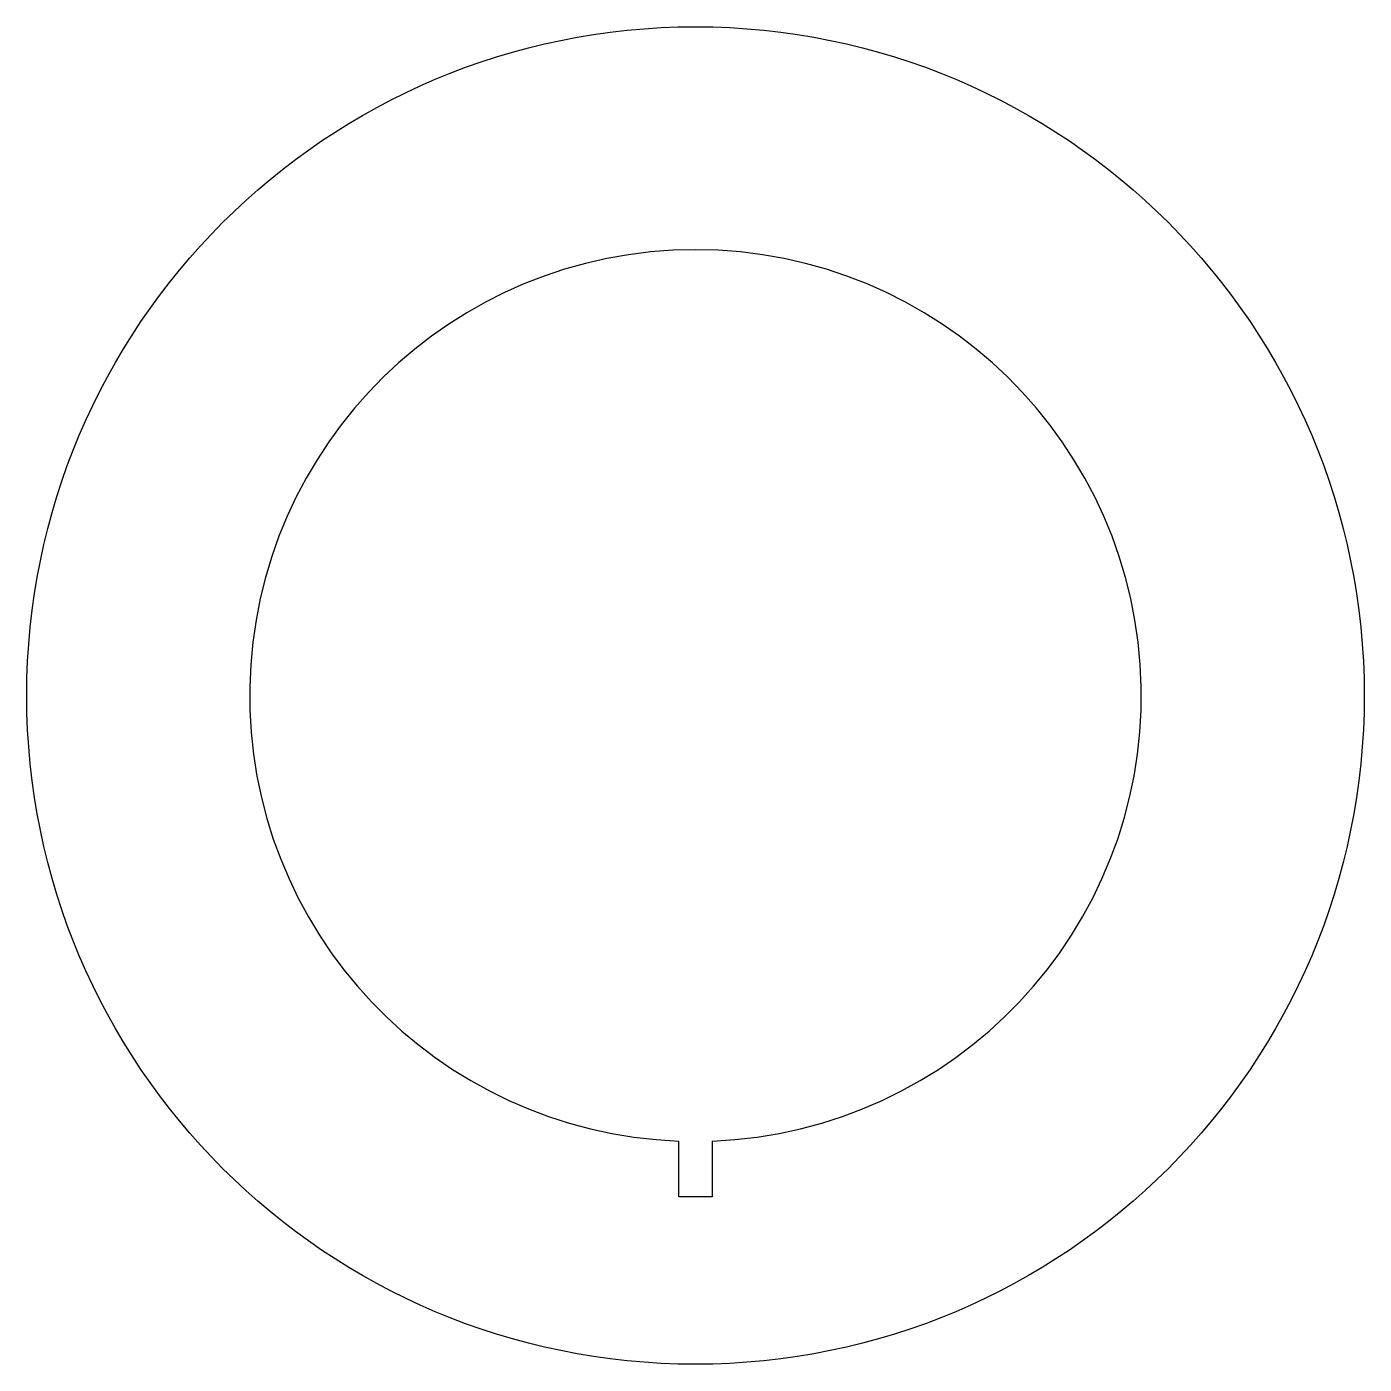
# Model space of a CAD drawing. Header units: millimetres. Extents: x -30 to 30, y -30 to 30.
import ezdxf

# ---------------------------------------------------------------- set-up
doc = ezdxf.new("R2010")
doc.units = ezdxf.units.MM

msp = doc.modelspace()

# ---------------------------------------------------------------- linework, layer by layer
at = {"color": 7, "linetype": 'Continuous', "lineweight": 25}
for p, q in [((-0.75, -22.487), (-0.75, -19.986)), ((0.75, -19.986), (0.75, -22.487)), ((0.75, -22.487), (-0.75, -22.487))]:
    msp.add_line(p, q, dxfattribs=at)
msp.add_circle((0, 0), 30, dxfattribs=at)
msp.add_arc((0, 0), 20, 272.1491, 267.8509, dxfattribs=at)

doc.saveas('drawing.dxf')
